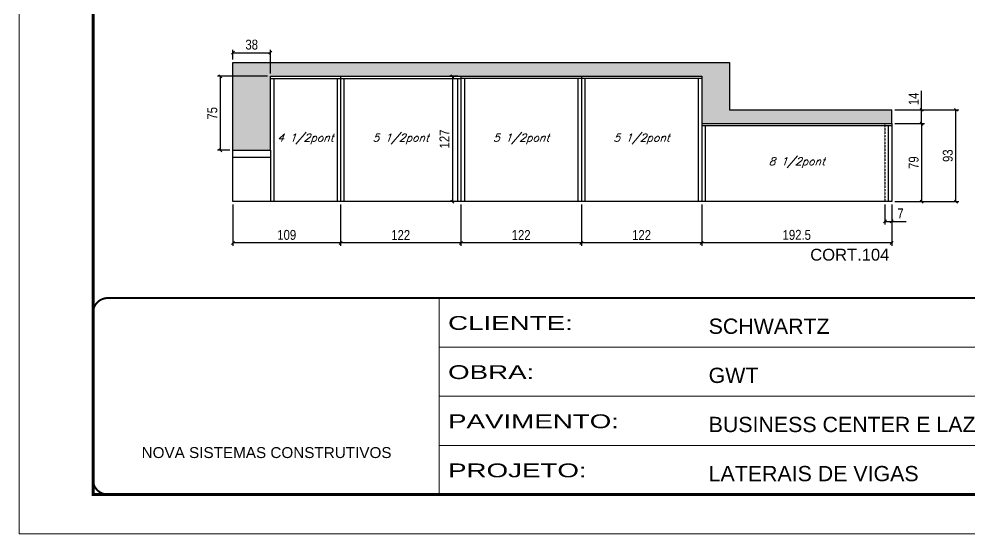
# Model space of a CAD drawing. Extents: x 2603 to 22413, y 1253 to 30260.
# Drawn here: x 7358 to 8321, y 15036 to 15558 of the extents above; entities that cross this region are included whole.
import ezdxf

# ---------------------------------------------------------------- set-up
doc = ezdxf.new("R2010")
doc.units = 0
for name, pattern in [('CONTINUO', [0]), ('DASHED', [0.75, 0.5, -0.25]), ('HIDDEN', [0.375, 0.25, -0.125])]:
    doc.linetypes.add(name, pattern=pattern)
for name, color, linetype in [('5', 5, 'Continuous'), ('COTA', 241, 'Continuous'), ('Painéis', 200, 'Continuous'), ('SARR_2.2x7', 40, 'Continuous'), ('SARR_3.5x7', 81, 'Continuous'), ('texto', 7, 'Continuous')]:
    doc.layers.add(name, color=color, linetype=linetype)
doc.layers.add('Folhas', color=255, linetype='Continuous', lineweight=9)
doc.layers.add('SARRAFO DE PRESSAO', color=251, linetype='DASHED', lineweight=9)
doc.styles.add('ARIAL', font='arial.ttf')
doc.styles.add('COTA TECNICA', font='techl___.ttf', dxfattribs={"height": 10})
doc.styles.add('Romans', font='romans.shx')
doc.styles.get("Standard").update_dxf_attribs({"font": 'arial.ttf'})
doc.styles.add('Tecnologia', font='')
doc.styles.get('Tecnologia').set_extended_font_data('Forgotten Futurist')
doc.dimstyles.new('PAINEL', dxfattribs={"dimtxt": 10, "dimasz": 3, "dimexe": 3, "dimexo": 3, "dimgap": 3, "dimtad": 1, "dimdec": 1, "dimzin": 12, "dimdsep": 46, "dimtxsty": 'COTA TECNICA', "dimblk1": 'OBLIQUE', "dimblk2": 'OBLIQUE', "dimsah": 1, "dimcen": 0.9, "dimclrd": 4, "dimclre": 4, "dimclrt": 240, "dimadec": 1, "dimazin": 3, "dimtfac": 1, "dimtdec": 1, "dimtmove": 0, "dimatfit": 3, "dimfxl": 1, "dimtolj": 1, "dimtzin": 12, "dimarcsym": 0})

# ---------------------------------------------------------------- blocks, each defined once
blk = doc.blocks.new('9999999999')
at = {"color": 30, "linetype": 'CONTINUO'}
for p, q in [((98564.56, 34230.21), (98564.56, 34429.45)), ((98564.56, 34379.64), (99583.98, 34379.64)), ((98564.56, 34329.83), (99487.98, 34329.83)), ((98564.56, 34280.02), (99487.98, 34280.02))]:
    blk.add_line(p, q, dxfattribs=at)
at = {"color": 30, "linetype": 'CONTINUO', "const_width": 2}
blk.add_lwpolyline([(99583.98, 34230.21), (99583.98, 34414.45, 0.414214), (99568.98, 34429.45), (98228.98, 34429.45, 0.414214), (98213.98, 34414.45), (98213.98, 34245.21, 0.414214), (98228.98, 34230.21), (99583.98, 34230.21)], format="xyb", dxfattribs=at)
at = {"layer": 'Folhas'}
blk.add_lwpolyline([(98138.98, 34190.21), (99623.98, 34190.21), (99623.98, 35240.21), (98138.98, 35240.21)], close=True, dxfattribs=at)
at = {"layer": 'Folhas', "color": 30, "const_width": 3}
blk.add_lwpolyline([(98213.98, 34230.21), (99583.98, 34230.21), (99583.98, 35200.21), (98213.98, 35200.21)], close=True, dxfattribs=at)
at = {"color": 7, "linetype": 'Continuous', "ltscale": 5, "style": 'ARIAL'}
for s, height, p in [('SCHWARTZ', 15.483, (98837.68, 34393.13)), ('GWT', 15.483, (98837.68, 34343.32)), ('BUSINESS CENTER E LAZER - PROJEÇÃO', 15.4829, (98837.68, 34293.51)), ('NOVA SISTEMAS CONSTRUTIVOS', 11.0592, (98263.19, 34267.21)), ('LATERAIS DE VIGAS', 15.4829, (98837.68, 34243.7))]:
    blk.add_text(s, height=height, dxfattribs=at).set_placement(p)
at = {"layer": 'Folhas', "color": 7, "style": 'Tecnologia', "width": 1.5}
for s, p in [('CLIENTE:', (98573.65, 34397.17)), ('OBRA:', (98573.65, 34347.31)), ('PAVIMENTO:', (98573.65, 34297.5)), ('PROJETO:', (98573.65, 34247.69))]:
    blk.add_text(s, height=14, dxfattribs=at).set_placement(p)
blk = doc.blocks.new('_Oblique')
at = {"color": 0, "linetype": 'ByBlock', "lineweight": -2}
blk.add_line((-0.5, -0.5), (0.5, 0.5), dxfattribs=at)
blk = doc.blocks.new('*D1883')
at = {"layer": 'COTA', "color": 4, "linetype": 'ByBlock', "lineweight": -2, "transparency": 16777216}
for p, q in [((8049.71, 15370.31), (8049.71, 15328.35)), ((8242.21, 15370.31), (8242.21, 15328.35)), ((8242.21, 15331.35), (8049.71, 15331.35))]:
    blk.add_line(p, q, dxfattribs=at)
at = {"layer": 'Defpoints', "color": 0, "linetype": 'ByBlock', "transparency": 16777216}
for p in [(8049.71, 15373.31), (8242.21, 15373.31), (8049.71, 15331.35)]:
    blk.add_point(p, dxfattribs=at)
at = {"layer": 'COTA', "color": 4, "linetype": 'ByBlock', "lineweight": -2, "transparency": 16777216, "xscale": 3, "yscale": 3, "zscale": 3, "rotation": 180}
blk.add_blockref('_Oblique', (8049.71, 15331.35), dxfattribs=at)
at = {"layer": 'COTA', "color": 4, "linetype": 'ByBlock', "lineweight": -2, "transparency": 16777216, "xscale": 3, "yscale": 3, "zscale": 3}
blk.add_blockref('_Oblique', (8242.21, 15331.35), dxfattribs=at)
at = {"layer": 'COTA', "color": 240, "linetype": 'ByBlock', "transparency": 16777216, "insert": (8145.96, 15339.49), "char_height": 10, "attachment_point": 5, "style": 'COTA TECNICA'}
blk.add_mtext('\\A1;192.5', dxfattribs=at)
blk = doc.blocks.new('*D1884')
at = {"layer": 'COTA', "color": 4, "linetype": 'ByBlock', "lineweight": -2, "transparency": 16777216}
for p, q in [((7927.71, 15370.31), (7927.71, 15328.35)), ((8049.71, 15370.31), (8049.71, 15328.35)), ((8049.71, 15331.35), (7927.71, 15331.35))]:
    blk.add_line(p, q, dxfattribs=at)
at = {"layer": 'Defpoints', "color": 0, "linetype": 'ByBlock', "transparency": 16777216}
for p in [(7927.71, 15373.31), (8049.71, 15373.31), (7927.71, 15331.35)]:
    blk.add_point(p, dxfattribs=at)
at = {"layer": 'COTA', "color": 4, "linetype": 'ByBlock', "lineweight": -2, "transparency": 16777216, "xscale": 3, "yscale": 3, "zscale": 3, "rotation": 180}
blk.add_blockref('_Oblique', (7927.71, 15331.35), dxfattribs=at)
at = {"layer": 'COTA', "color": 4, "linetype": 'ByBlock', "lineweight": -2, "transparency": 16777216, "xscale": 3, "yscale": 3, "zscale": 3}
blk.add_blockref('_Oblique', (8049.71, 15331.35), dxfattribs=at)
at = {"layer": 'COTA', "color": 240, "linetype": 'ByBlock', "transparency": 16777216, "insert": (7988.71, 15339.41), "char_height": 10, "attachment_point": 5, "style": 'COTA TECNICA'}
blk.add_mtext('\\A1;122', dxfattribs=at)
blk = doc.blocks.new('*D1885')
at = {"layer": 'COTA', "color": 4, "linetype": 'ByBlock', "lineweight": -2, "transparency": 16777216}
for p, q in [((7805.71, 15370.31), (7805.71, 15328.35)), ((7927.71, 15370.31), (7927.71, 15328.35)), ((7927.71, 15331.35), (7805.71, 15331.35))]:
    blk.add_line(p, q, dxfattribs=at)
at = {"layer": 'Defpoints', "color": 0, "linetype": 'ByBlock', "transparency": 16777216}
for p in [(7805.71, 15373.31), (7927.71, 15373.31), (7805.71, 15331.35)]:
    blk.add_point(p, dxfattribs=at)
at = {"layer": 'COTA', "color": 4, "linetype": 'ByBlock', "lineweight": -2, "transparency": 16777216, "xscale": 3, "yscale": 3, "zscale": 3, "rotation": 180}
blk.add_blockref('_Oblique', (7805.71, 15331.35), dxfattribs=at)
at = {"layer": 'COTA', "color": 4, "linetype": 'ByBlock', "lineweight": -2, "transparency": 16777216, "xscale": 3, "yscale": 3, "zscale": 3}
blk.add_blockref('_Oblique', (7927.71, 15331.35), dxfattribs=at)
at = {"layer": 'COTA', "color": 240, "linetype": 'ByBlock', "transparency": 16777216, "insert": (7866.71, 15339.41), "char_height": 10, "attachment_point": 5, "style": 'COTA TECNICA'}
blk.add_mtext('\\A1;122', dxfattribs=at)
blk = doc.blocks.new('*D1886')
at = {"layer": 'COTA', "color": 4, "linetype": 'ByBlock', "lineweight": -2, "transparency": 16777216}
for p, q in [((7683.71, 15370.31), (7683.71, 15328.35)), ((7805.71, 15370.31), (7805.71, 15328.35)), ((7805.71, 15331.35), (7683.71, 15331.35))]:
    blk.add_line(p, q, dxfattribs=at)
at = {"layer": 'Defpoints', "color": 0, "linetype": 'ByBlock', "transparency": 16777216}
for p in [(7683.71, 15373.31), (7805.71, 15373.31), (7683.71, 15331.35)]:
    blk.add_point(p, dxfattribs=at)
at = {"layer": 'COTA', "color": 4, "linetype": 'ByBlock', "lineweight": -2, "transparency": 16777216, "xscale": 3, "yscale": 3, "zscale": 3, "rotation": 180}
blk.add_blockref('_Oblique', (7683.71, 15331.35), dxfattribs=at)
at = {"layer": 'COTA', "color": 4, "linetype": 'ByBlock', "lineweight": -2, "transparency": 16777216, "xscale": 3, "yscale": 3, "zscale": 3}
blk.add_blockref('_Oblique', (7805.71, 15331.35), dxfattribs=at)
at = {"layer": 'COTA', "color": 240, "linetype": 'ByBlock', "transparency": 16777216, "insert": (7744.71, 15339.41), "char_height": 10, "attachment_point": 5, "style": 'COTA TECNICA'}
blk.add_mtext('\\A1;122', dxfattribs=at)
blk = doc.blocks.new('*D1887')
at = {"layer": 'COTA', "color": 4, "linetype": 'ByBlock', "lineweight": -2, "transparency": 16777216}
for p, q in [((7574.71, 15370.31), (7574.71, 15328.35)), ((7683.71, 15370.31), (7683.71, 15328.35)), ((7683.71, 15331.35), (7574.71, 15331.35))]:
    blk.add_line(p, q, dxfattribs=at)
at = {"layer": 'Defpoints', "color": 0, "linetype": 'ByBlock', "transparency": 16777216}
for p in [(7574.71, 15373.31), (7683.71, 15373.31), (7574.71, 15331.35)]:
    blk.add_point(p, dxfattribs=at)
at = {"layer": 'COTA', "color": 4, "linetype": 'ByBlock', "lineweight": -2, "transparency": 16777216, "xscale": 3, "yscale": 3, "zscale": 3, "rotation": 180}
blk.add_blockref('_Oblique', (7574.71, 15331.35), dxfattribs=at)
at = {"layer": 'COTA', "color": 4, "linetype": 'ByBlock', "lineweight": -2, "transparency": 16777216, "xscale": 3, "yscale": 3, "zscale": 3}
blk.add_blockref('_Oblique', (7683.71, 15331.35), dxfattribs=at)
at = {"layer": 'COTA', "color": 240, "linetype": 'ByBlock', "transparency": 16777216, "insert": (7629.21, 15339.48), "char_height": 10, "attachment_point": 5, "style": 'COTA TECNICA'}
blk.add_mtext('\\A1;109', dxfattribs=at)
blk = doc.blocks.new('*D1888')
at = {"layer": 'COTA', "color": 4, "linetype": 'ByBlock', "lineweight": -2, "transparency": 16777216}
for p, q in [((7574.71, 15517.31), (7574.71, 15527.15)), ((7574.71, 15524.15), (7612.71, 15524.15)), ((7612.71, 15503.31), (7612.71, 15527.15))]:
    blk.add_line(p, q, dxfattribs=at)
at = {"layer": 'Defpoints', "color": 0, "linetype": 'ByBlock', "transparency": 16777216}
for p in [(7612.71, 15524.15), (7574.71, 15514.31), (7612.71, 15500.31)]:
    blk.add_point(p, dxfattribs=at)
at = {"layer": 'COTA', "color": 4, "linetype": 'ByBlock', "lineweight": -2, "transparency": 16777216, "xscale": 3, "yscale": 3, "zscale": 3, "rotation": 180}
blk.add_blockref('_Oblique', (7574.71, 15524.15), dxfattribs=at)
at = {"layer": 'COTA', "color": 4, "linetype": 'ByBlock', "lineweight": -2, "transparency": 16777216, "xscale": 3, "yscale": 3, "zscale": 3}
blk.add_blockref('_Oblique', (7612.71, 15524.15), dxfattribs=at)
at = {"layer": 'COTA', "color": 240, "linetype": 'ByBlock', "transparency": 16777216, "insert": (7593.71, 15532.39), "char_height": 10, "attachment_point": 5, "style": 'COTA TECNICA'}
blk.add_mtext('\\A1;38', dxfattribs=at)
blk = doc.blocks.new('*D1889')
at = {"layer": 'COTA', "color": 4, "linetype": 'ByBlock', "lineweight": -2, "transparency": 16777216}
for p, q in [((7802.71, 15500.31), (7794.07, 15500.31)), ((7797.07, 15500.31), (7797.07, 15373.31)), ((7802.71, 15373.31), (7794.07, 15373.31))]:
    blk.add_line(p, q, dxfattribs=at)
at = {"layer": 'Defpoints', "color": 0, "linetype": 'ByBlock', "transparency": 16777216}
for p in [(7805.71, 15500.31), (7797.07, 15373.31), (7805.71, 15373.31)]:
    blk.add_point(p, dxfattribs=at)
at = {"layer": 'COTA', "color": 4, "linetype": 'ByBlock', "lineweight": -2, "transparency": 16777216, "xscale": 3, "yscale": 3, "zscale": 3}
for p, rotation in [((7797.07, 15500.31), 90), ((7797.07, 15373.31), 270)]:
    blk.add_blockref('_Oblique', p, dxfattribs=dict(at, rotation=rotation))
at = {"layer": 'COTA', "color": 240, "linetype": 'ByBlock', "transparency": 16777216, "insert": (7789, 15436.81), "char_height": 10, "attachment_point": 5, "rotation": 90, "style": 'COTA TECNICA'}
blk.add_mtext('\\A1;127', dxfattribs=at)
blk = doc.blocks.new('*D1890')
at = {"layer": 'COTA', "color": 4, "linetype": 'ByBlock', "lineweight": -2, "transparency": 16777216}
for p, q in [((8245.21, 15452.31), (8275.49, 15452.31)), ((8272.49, 15452.31), (8272.49, 15373.31)), ((8245.21, 15373.31), (8275.49, 15373.31))]:
    blk.add_line(p, q, dxfattribs=at)
at = {"layer": 'Defpoints', "color": 0, "linetype": 'ByBlock', "transparency": 16777216}
for p in [(8242.21, 15452.31), (8242.21, 15373.31), (8272.49, 15373.31)]:
    blk.add_point(p, dxfattribs=at)
at = {"layer": 'COTA', "color": 4, "linetype": 'ByBlock', "lineweight": -2, "transparency": 16777216, "xscale": 3, "yscale": 3, "zscale": 3}
for p, rotation in [((8272.49, 15452.31), 90), ((8272.49, 15373.31), 270)]:
    blk.add_blockref('_Oblique', p, dxfattribs=dict(at, rotation=rotation))
at = {"layer": 'COTA', "color": 240, "linetype": 'ByBlock', "transparency": 16777216, "insert": (8264.39, 15412.81), "char_height": 10, "attachment_point": 5, "rotation": 90, "style": 'COTA TECNICA'}
blk.add_mtext('\\A1;79', dxfattribs=at)
blk = doc.blocks.new('*D1891')
at = {"layer": 'COTA', "color": 4, "linetype": 'ByBlock', "lineweight": -2, "transparency": 16777216}
for p, q in [((8272.49, 15466.31), (8272.49, 15485.42)), ((8245.21, 15466.31), (8275.49, 15466.31)), ((8272.49, 15452.31), (8272.49, 15466.31)), ((8245.21, 15452.31), (8275.49, 15452.31))]:
    blk.add_line(p, q, dxfattribs=at)
at = {"layer": 'Defpoints', "color": 0, "linetype": 'ByBlock', "transparency": 16777216}
for p in [(8242.21, 15466.31), (8272.49, 15466.31), (8242.21, 15452.31)]:
    blk.add_point(p, dxfattribs=at)
at = {"layer": 'COTA', "color": 4, "linetype": 'ByBlock', "lineweight": -2, "transparency": 16777216, "xscale": 3, "yscale": 3, "zscale": 3}
for p, rotation in [((8272.49, 15466.31), 90), ((8272.49, 15452.31), 270)]:
    blk.add_blockref('_Oblique', p, dxfattribs=dict(at, rotation=rotation))
at = {"layer": 'COTA', "color": 240, "linetype": 'ByBlock', "transparency": 16777216, "insert": (8264.42, 15477.36), "char_height": 10, "attachment_point": 5, "rotation": 90, "style": 'COTA TECNICA'}
blk.add_mtext('\\A1;14', dxfattribs=at)
blk = doc.blocks.new('*D1892')
at = {"layer": 'COTA', "color": 4, "linetype": 'ByBlock', "lineweight": -2, "transparency": 16777216}
for p, q in [((8235.21, 15370.31), (8235.21, 15350.23)), ((8242.21, 15370.31), (8242.21, 15350.23)), ((8235.21, 15353.23), (8242.21, 15353.23)), ((8242.21, 15353.23), (8256.94, 15353.23))]:
    blk.add_line(p, q, dxfattribs=at)
at = {"layer": 'Defpoints', "color": 0, "linetype": 'ByBlock', "transparency": 16777216}
for p in [(8235.21, 15373.31), (8242.21, 15373.31), (8242.21, 15353.23)]:
    blk.add_point(p, dxfattribs=at)
at = {"layer": 'COTA', "color": 4, "linetype": 'ByBlock', "lineweight": -2, "transparency": 16777216, "xscale": 3, "yscale": 3, "zscale": 3, "rotation": 180}
blk.add_blockref('_Oblique', (8235.21, 15353.23), dxfattribs=at)
at = {"layer": 'COTA', "color": 4, "linetype": 'ByBlock', "lineweight": -2, "transparency": 16777216, "xscale": 3, "yscale": 3, "zscale": 3}
blk.add_blockref('_Oblique', (8242.21, 15353.23), dxfattribs=at)
at = {"layer": 'COTA', "color": 240, "linetype": 'ByBlock', "transparency": 16777216, "insert": (8251.07, 15361.3), "char_height": 10, "attachment_point": 5, "style": 'COTA TECNICA'}
blk.add_mtext('\\A1;7', dxfattribs=at)
blk = doc.blocks.new('*D1894')
at = {"layer": 'COTA', "color": 4, "linetype": 'ByBlock', "lineweight": -2, "transparency": 16777216}
for p, q in [((8245.21, 15466.31), (8310.25, 15466.31)), ((8307.25, 15373.31), (8307.25, 15466.31)), ((8245.21, 15373.31), (8310.25, 15373.31))]:
    blk.add_line(p, q, dxfattribs=at)
at = {"layer": 'Defpoints', "color": 0, "linetype": 'ByBlock', "transparency": 16777216}
for p in [(8242.21, 15466.31), (8307.25, 15466.31), (8242.21, 15373.31)]:
    blk.add_point(p, dxfattribs=at)
at = {"layer": 'COTA', "color": 4, "linetype": 'ByBlock', "lineweight": -2, "transparency": 16777216, "xscale": 3, "yscale": 3, "zscale": 3}
for p, rotation in [((8307.25, 15466.31), 90), ((8307.25, 15373.31), 270)]:
    blk.add_blockref('_Oblique', p, dxfattribs=dict(at, rotation=rotation))
at = {"layer": 'COTA', "color": 240, "linetype": 'ByBlock', "transparency": 16777216, "insert": (8299, 15419.81), "char_height": 10, "attachment_point": 5, "rotation": 90, "style": 'COTA TECNICA'}
blk.add_mtext('\\A1;93', dxfattribs=at)
blk = doc.blocks.new('*D1882')
at = {"layer": 'COTA', "color": 4, "linetype": 'ByBlock', "lineweight": -2, "transparency": 16777216}
for p, q in [((7609.71, 15500.31), (7558.95, 15500.31)), ((7561.95, 15425.31), (7561.95, 15500.31)), ((7571.71, 15425.31), (7558.95, 15425.31))]:
    blk.add_line(p, q, dxfattribs=at)
at = {"layer": 'Defpoints', "color": 0, "linetype": 'ByBlock', "transparency": 16777216}
for p in [(7561.95, 15500.31), (7612.71, 15500.31), (7574.71, 15425.31)]:
    blk.add_point(p, dxfattribs=at)
at = {"layer": 'COTA', "color": 4, "linetype": 'ByBlock', "lineweight": -2, "transparency": 16777216, "xscale": 3, "yscale": 3, "zscale": 3}
for p, rotation in [((7561.95, 15500.31), 90), ((7561.95, 15425.31), 270)]:
    blk.add_blockref('_Oblique', p, dxfattribs=dict(at, rotation=rotation))
at = {"layer": 'COTA', "color": 240, "linetype": 'ByBlock', "transparency": 16777216, "insert": (7553.84, 15462.81), "char_height": 10, "attachment_point": 5, "rotation": 90, "style": 'COTA TECNICA'}
blk.add_mtext('\\A1;75', dxfattribs=at)

msp = doc.modelspace()

# ---------------------------------------------------------------- hatches: boundary and pattern name
at = {"layer": 'COTA', "linetype": 'ByBlock'}
h = msp.add_hatch(dxfattribs=at)
h.set_pattern_fill('AR-CONC', color=256, scale=0.03)
h.set_pattern_definition([(50, (-126418.0314, -5371.0305), (5.46554007, -0.47817257), [0.5715, -6.2865]), (355, (-126418.0314, -5371.0305), (-1.05730264, 5.73170536), [0.4572, -5.02921753]), (100.4514447, (-126417.576, -5371.0704), (4.40823741, 5.25353256), [0.48570026, -5.34270734]), (46.1842, (-126418.0314, -5369.5065), (8.13237123, -1.26126984), [0.85725, -9.42975]), (96.6355576, (-126417.354, -5369.612), (7.122124, 7.42278374), [0.7285507, -8.01406824]), (351.184151, (-126418.031, -5369.5065), (7.122124, 7.42278374), [0.685799, -7.54379196]), (21, (-126417.2694, -5369.8875), (4.54843174, -3.06795595), [0.5715, -6.2865]), (326, (-126417.2694, -5369.8875), (1.85406085, 5.52563898), [0.4572, -5.0292]), (71.451445, (-126416.8904, -5370.143), (6.40249258, 2.45768307), [0.48570026, -5.34269813]), (37.5, (-126418.0314, -5371.0305), (0.092658098, 2.536651166), [0, -4.96824, 0, -5.1054, 0, -5.04825]), (7.5, (-126418.0314, -5371.0305), (2.004589875, 3.005417245), [0, -2.91084, 0, -4.85394, 0, -1.92405]), (327.5, (-126419.7307, -5371.0305), (4.067717855, -0.17186232), [0, -1.905, 0, -5.9436, 0, -7.8867]), (317.5, (-126420.4927, -5371.0305), (4.44387544, 0.76279473), [0, -2.4765, 0, -3.94716, 0, -5.6007])])
h.paths.add_polyline_path([(8077.71, 15514.31), (7574.71, 15514.31), (7574.71, 15425.31), (7612.71, 15425.31), (7612.71, 15500.31), (8049.71, 15500.31), (8049.71, 15452.31), (8242.21, 15452.31), (8242.21, 15466.31), (8077.71, 15466.31)])

# ---------------------------------------------------------------- linework, layer by layer
for p, q in [((7574.71, 15514.31), (8077.71, 15514.31)), ((7574.71, 15425.31), (7574.71, 15514.31)), ((8077.71, 15514.31), (8077.71, 15466.31)), ((8077.71, 15466.31), (8242.21, 15466.31)), ((8242.21, 15452.31), (8242.21, 15466.31)), ((7612.71, 15425.31), (7612.71, 15373.31))]:
    msp.add_line(p, q, dxfattribs=at)
at = {"layer": 'Painéis', "linetype": 'Continuous'}
for p, q in [((7612.71, 15500.31), (8049.71, 15500.31)), ((7612.71, 15425.31), (7612.71, 15500.31)), ((7683.71, 15500.31), (7683.71, 15373.31)), ((7805.71, 15500.31), (7805.71, 15373.31)), ((7927.71, 15500.31), (7927.71, 15373.31)), ((8049.71, 15500.31), (8049.71, 15373.31)), ((8049.71, 15452.31), (8242.21, 15452.31)), ((8242.21, 15452.31), (8242.21, 15373.31)), ((7574.71, 15373.31), (7574.71, 15425.31)), ((7574.71, 15425.31), (7612.71, 15425.31)), ((8242.21, 15373.31), (7574.71, 15373.31))]:
    msp.add_line(p, q, dxfattribs=at)
at = {"layer": 'SARR_2.2x7', "linetype": 'Continuous'}
for p, q in [((7612.71, 15498.11), (7683.71, 15498.11)), ((7683.71, 15498.11), (7805.71, 15498.11)), ((7927.71, 15498.11), (7805.71, 15498.11)), ((8049.71, 15498.11), (7927.71, 15498.11)), ((8242.21, 15450.11), (8049.71, 15450.11)), ((7574.71, 15418.31), (7612.71, 15418.31))]:
    msp.add_line(p, q, dxfattribs=at)
at = {"layer": 'SARR_2.2x7', "linetype": 'HIDDEN'}
msp.add_line((8235.21, 15452.31), (8235.21, 15373.31), dxfattribs=at)
at = {"layer": 'SARR_3.5x7'}
for p, q in [((7616.21, 15498.11), (7616.21, 15373.31)), ((7680.21, 15498.11), (7680.21, 15373.31)), ((7687.21, 15498.11), (7687.21, 15373.31)), ((7802.21, 15498.11), (7802.21, 15373.31)), ((7809.21, 15498.11), (7809.21, 15373.31)), ((7924.21, 15498.11), (7924.21, 15373.31)), ((7931.21, 15498.11), (7931.21, 15373.31)), ((8046.21, 15498.11), (8046.21, 15373.31)), ((8053.21, 15450.11), (8053.21, 15373.31)), ((8238.71, 15450.11), (8238.71, 15373.31))]:
    msp.add_line(p, q, dxfattribs=at)

# ---------------------------------------------------------------- block references
at = {"layer": 'SARRAFO DE PRESSAO', "color": 6, "linetype": 'ByBlock'}
msp.add_blockref('9999999999', (-90781.01, -19153.93), dxfattribs=at)

# ---------------------------------------------------------------- texts
at = {"layer": '5', "linetype": 'Continuous'}
msp.add_text('CORT.104', height=12, rotation=0.00004, dxfattribs=at).set_placement((8159.61, 15313.45))
at = {"layer": 'texto', "color": 2, "char_height": 8, "attachment_point": 5, "style": 'Romans'}
for s, insert in [('{\\Q19;\\C256;4 1/2pont}', (7648.21, 15436.81)), ('{\\Q19;\\C256;5 1/2pont}', (7744.71, 15436.81)), ('{\\Q19;\\C256;5 1/2pont}', (7866.71, 15436.81)), ('{\\Q19;\\C256;5 1/2pont}', (7988.71, 15436.81)), ('{\\Q19;\\C256;8 1/2pont}', (8145.96, 15412.81))]:
    msp.add_mtext(s, dxfattribs=dict(at, insert=insert))

# ---------------------------------------------------------------- dimensions: what is measured, and where the dimension line sits
at = {"layer": 'COTA', "linetype": 'ByBlock'}
for base, p1, p2, angle, picture, middle in [((7612.71, 15524.15), (7574.71, 15514.31), (7612.71, 15500.31), 180, '*D1888', (7593.71, 15532.39)), ((7561.95, 15500.31), (7574.71, 15425.31), (7612.71, 15500.31), 90, '*D1882', (7553.84, 15462.81)), ((7797.07, 15373.31), (7805.71, 15500.31), (7805.71, 15373.31), 90, '*D1889', (7789, 15436.81)), ((8272.49, 15466.31), (8242.21, 15452.31), (8242.21, 15466.31), 90, '*D1891', (8264.42, 15477.36)), ((8307.25, 15466.31), (8242.21, 15373.31), (8242.21, 15466.31), 90, '*D1894', (8299, 15419.81)), ((8272.49, 15373.31), (8242.21, 15452.31), (8242.21, 15373.31), 90, '*D1890', (8264.39, 15412.81)), ((7927.71, 15331.35), (8049.71, 15373.31), (7927.71, 15373.31), 180, '*D1884', (7988.71, 15339.41)), ((8049.71, 15331.35), (8242.21, 15373.31), (8049.71, 15373.31), 180, '*D1883', (8145.96, 15339.49)), ((8242.21, 15353.23), (8235.21, 15373.31), (8242.21, 15373.31), 180, '*D1892', (8251.07, 15361.3))]:
    dim = msp.add_linear_dim(base=base, p1=p1, p2=p2, angle=angle, dimstyle='PAINEL', dxfattribs=at)
    dim.commit()
    dim.dimension.update_dxf_attribs({"geometry": picture, "text_midpoint": middle})
for base, p1, p2, picture, middle in [((7574.71, 15331.35), (7683.71, 15373.31), (7574.71, 15373.31), '*D1887', (7629.21, 15339.48)), ((7683.71, 15331.35), (7805.71, 15373.31), (7683.71, 15373.31), '*D1886', (7744.71, 15339.41)), ((7805.71, 15331.35), (7927.71, 15373.31), (7805.71, 15373.31), '*D1885', (7866.71, 15339.41))]:
    dim = msp.add_linear_dim(base=base, p1=p1, p2=p2, angle=180, dimstyle='PAINEL', override={"dimtmove": 1}, dxfattribs=at)
    dim.commit()
    dim.dimension.update_dxf_attribs({"geometry": picture, "text_midpoint": middle})

doc.saveas('drawing.dxf')
